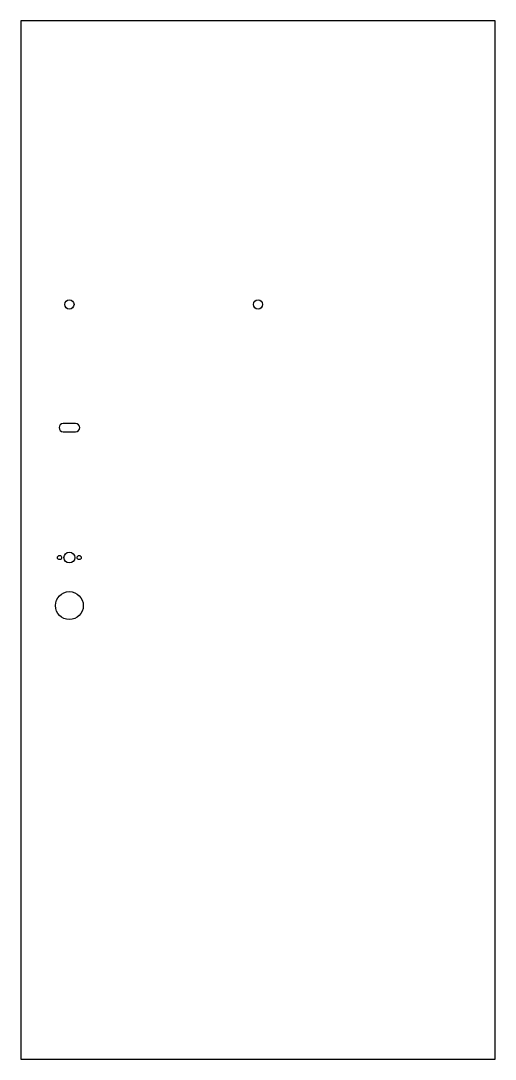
# Model space of a CAD drawing. Header units: millimetres. Extents: x -319 to 599, y -897 to 1113.
import ezdxf

# ---------------------------------------------------------------- set-up
doc = ezdxf.new("R2010")
doc.units = ezdxf.units.MM

msp = doc.modelspace()

# ---------------------------------------------------------------- linework, layer by layer
at = {"color": 7, "linetype": 'Continuous', "lineweight": 25}
for p, q in [((598.7, 1112.95), (-319.3, 1112.95)), ((-319.3, 1112.95), (-319.3, -897.05)), ((598.7, -897.05), (598.7, 1112.95)), ((-213.3, 333.45), (-237.3, 333.45)), ((-237.3, 317.45), (-213.3, 317.45)), ((-319.3, -897.05), (598.7, -897.05))]:
    msp.add_line(p, q, dxfattribs=at)
for centre, radius in [((-225.3, 563.95), 9), ((139.7, 563.95), 9), ((-225.3, 73.95), 10.5), ((-244.3, 73.95), 4), ((-206.3, 73.95), 4), ((-225.3, -19.05), 27)]:
    msp.add_circle(centre, radius, dxfattribs=at)
for centre, start, end in [((-237.3, 325.45), 90, 270), ((-213.3, 325.45), 270, 90)]:
    msp.add_arc(centre, 8, start, end, dxfattribs=at)

doc.saveas('drawing.dxf')
